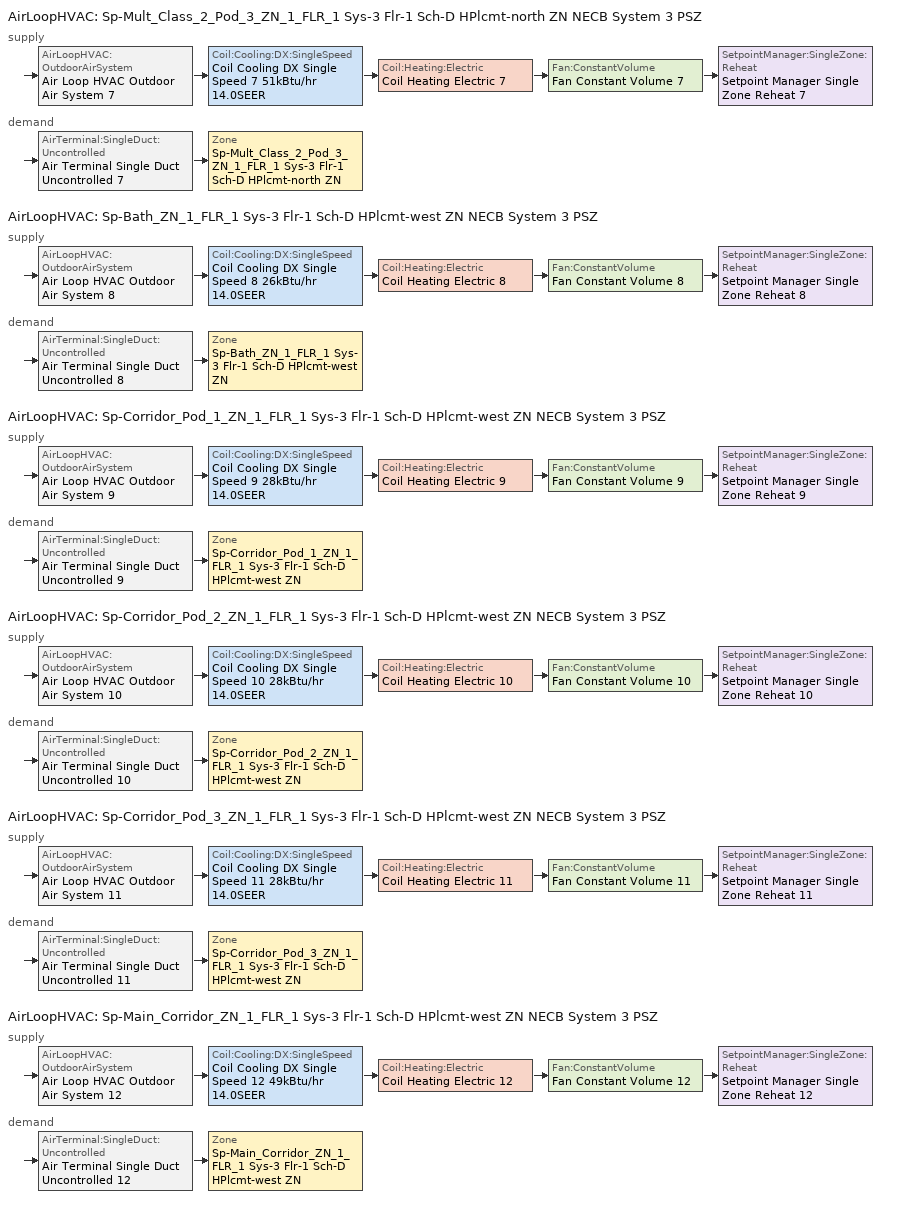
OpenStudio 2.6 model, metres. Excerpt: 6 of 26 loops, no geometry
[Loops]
AirLoopHVAC 'Sp-Mult_Class_2_Pod_3_ZN_1_FLR_1 Sys-3 Flr-1 Sch-D HPlcmt-north ZN NECB System 3 PSZ'
 supply: AirLoopHVAC:OutdoorAirSystem 'Air Loop HVAC Outdoor Air System 7' > Coil:Cooling:DX:SingleSpeed 'Coil Cooling DX Single Speed 7 51kBtu/hr 14.0SEER' > Coil:Heating:Electric 'Coil Heating Electric 7' > Fan:ConstantVolume 'Fan Constant Volume 7' > SetpointManager:SingleZone:Reheat 'Setpoint Manager Single Zone Reheat 7'
 demand: AirTerminal:SingleDuct:Uncontrolled 'Air Terminal Single Duct Uncontrolled 7' > Zone 'Sp-Mult_Class_2_Pod_3_ZN_1_FLR_1 Sys-3 Flr-1 Sch-D HPlcmt-north ZN'
AirLoopHVAC 'Sp-Bath_ZN_1_FLR_1 Sys-3 Flr-1 Sch-D HPlcmt-west ZN NECB System 3 PSZ'
 supply: AirLoopHVAC:OutdoorAirSystem 'Air Loop HVAC Outdoor Air System 8' > Coil:Cooling:DX:SingleSpeed 'Coil Cooling DX Single Speed 8 26kBtu/hr 14.0SEER' > Coil:Heating:Electric 'Coil Heating Electric 8' > Fan:ConstantVolume 'Fan Constant Volume 8' > SetpointManager:SingleZone:Reheat 'Setpoint Manager Single Zone Reheat 8'
 demand: AirTerminal:SingleDuct:Uncontrolled 'Air Terminal Single Duct Uncontrolled 8' > Zone 'Sp-Bath_ZN_1_FLR_1 Sys-3 Flr-1 Sch-D HPlcmt-west ZN'
AirLoopHVAC 'Sp-Corridor_Pod_1_ZN_1_FLR_1 Sys-3 Flr-1 Sch-D HPlcmt-west ZN NECB System 3 PSZ'
 supply: AirLoopHVAC:OutdoorAirSystem 'Air Loop HVAC Outdoor Air System 9' > Coil:Cooling:DX:SingleSpeed 'Coil Cooling DX Single Speed 9 28kBtu/hr 14.0SEER' > Coil:Heating:Electric 'Coil Heating Electric 9' > Fan:ConstantVolume 'Fan Constant Volume 9' > SetpointManager:SingleZone:Reheat 'Setpoint Manager Single Zone Reheat 9'
 demand: AirTerminal:SingleDuct:Uncontrolled 'Air Terminal Single Duct Uncontrolled 9' > Zone 'Sp-Corridor_Pod_1_ZN_1_FLR_1 Sys-3 Flr-1 Sch-D HPlcmt-west ZN'
AirLoopHVAC 'Sp-Corridor_Pod_2_ZN_1_FLR_1 Sys-3 Flr-1 Sch-D HPlcmt-west ZN NECB System 3 PSZ'
 supply: AirLoopHVAC:OutdoorAirSystem 'Air Loop HVAC Outdoor Air System 10' > Coil:Cooling:DX:SingleSpeed 'Coil Cooling DX Single Speed 10 28kBtu/hr 14.0SEER' > Coil:Heating:Electric 'Coil Heating Electric 10' > Fan:ConstantVolume 'Fan Constant Volume 10' > SetpointManager:SingleZone:Reheat 'Setpoint Manager Single Zone Reheat 10'
 demand: AirTerminal:SingleDuct:Uncontrolled 'Air Terminal Single Duct Uncontrolled 10' > Zone 'Sp-Corridor_Pod_2_ZN_1_FLR_1 Sys-3 Flr-1 Sch-D HPlcmt-west ZN'
AirLoopHVAC 'Sp-Corridor_Pod_3_ZN_1_FLR_1 Sys-3 Flr-1 Sch-D HPlcmt-west ZN NECB System 3 PSZ'
 supply: AirLoopHVAC:OutdoorAirSystem 'Air Loop HVAC Outdoor Air System 11' > Coil:Cooling:DX:SingleSpeed 'Coil Cooling DX Single Speed 11 28kBtu/hr 14.0SEER' > Coil:Heating:Electric 'Coil Heating Electric 11' > Fan:ConstantVolume 'Fan Constant Volume 11' > SetpointManager:SingleZone:Reheat 'Setpoint Manager Single Zone Reheat 11'
 demand: AirTerminal:SingleDuct:Uncontrolled 'Air Terminal Single Duct Uncontrolled 11' > Zone 'Sp-Corridor_Pod_3_ZN_1_FLR_1 Sys-3 Flr-1 Sch-D HPlcmt-west ZN'
AirLoopHVAC 'Sp-Main_Corridor_ZN_1_FLR_1 Sys-3 Flr-1 Sch-D HPlcmt-west ZN NECB System 3 PSZ'
 supply: AirLoopHVAC:OutdoorAirSystem 'Air Loop HVAC Outdoor Air System 12' > Coil:Cooling:DX:SingleSpeed 'Coil Cooling DX Single Speed 12 49kBtu/hr 14.0SEER' > Coil:Heating:Electric 'Coil Heating Electric 12' > Fan:ConstantVolume 'Fan Constant Volume 12' > SetpointManager:SingleZone:Reheat 'Setpoint Manager Single Zone Reheat 12'
 demand: AirTerminal:SingleDuct:Uncontrolled 'Air Terminal Single Duct Uncontrolled 12' > Zone 'Sp-Main_Corridor_ZN_1_FLR_1 Sys-3 Flr-1 Sch-D HPlcmt-west ZN'
[Sizing:Zone] Zone Cooling Design Supply Air Temperature Input Method=SupplyAirTemperature; Zone Cooling Design Supply Air Temperature {C}=13; Zone Cooling Design Supply Air Temperature Difference {deltaC}=11.11; Zone Heating Design Supply Air Temperature Input Method=SupplyAirTemperature; Zone Heating Design Supply Air Temperature {C}=43; Zone Heating Design Supply Air Temperature Difference {deltaC}=11.11; Zone Cooling Design Supply Air Humidity Ratio {kg-H2O/kg-air}=0.0085; Zone Heating Design Supply Air Humidity Ratio {kg-H2O/kg-air}=0.008; Zone Heating Sizing Factor=1.3; Zone Cooling Sizing Factor=1.1; Cooling Design Air Flow Method=DesignDay; Heating Design Air Flow Method=DesignDay; Account for Dedicated Outdoor Air System=No; Dedicated Outdoor Air System Control Strategy=NeutralSupplyAir; Dedicated Outdoor Air Low Setpoint Temperature for Design {C}=autosize; Dedicated Outdoor Air High Setpoint Temperature for Design {C}=autosize
Sp-Mult_Class_2_Pod_3_ZN_1_FLR_1 Sys-3 Flr-1 Sch-D HPlcmt-north ZN; Sp-Bath_ZN_1_FLR_1 Sys-3 Flr-1 Sch-D HPlcmt-west ZN; Sp-Corridor_Pod_1_ZN_1_FLR_1 Sys-3 Flr-1 Sch-D HPlcmt-west ZN; Sp-Corridor_Pod_2_ZN_1_FLR_1 Sys-3 Flr-1 Sch-D HPlcmt-west ZN; Sp-Corridor_Pod_3_ZN_1_FLR_1 Sys-3 Flr-1 Sch-D HPlcmt-west ZN; Sp-Main_Corridor_ZN_1_FLR_1 Sys-3 Flr-1 Sch-D HPlcmt-west ZN
[Zone equipment]
Sp-Mult_Class_2_Pod_3_ZN_1_FLR_1 Sys-3 Flr-1 Sch-D HPlcmt-north ZN: Air Terminal Single Duct Uncontrolled 7, Zone HVAC Baseboard Convective Electric 7
Sp-Bath_ZN_1_FLR_1 Sys-3 Flr-1 Sch-D HPlcmt-west ZN: Air Terminal Single Duct Uncontrolled 8, Zone HVAC Baseboard Convective Electric 8
Sp-Corridor_Pod_1_ZN_1_FLR_1 Sys-3 Flr-1 Sch-D HPlcmt-west ZN: Air Terminal Single Duct Uncontrolled 9, Zone HVAC Baseboard Convective Electric 9
Sp-Corridor_Pod_2_ZN_1_FLR_1 Sys-3 Flr-1 Sch-D HPlcmt-west ZN: Air Terminal Single Duct Uncontrolled 10, Zone HVAC Baseboard Convective Electric 10
Sp-Corridor_Pod_3_ZN_1_FLR_1 Sys-3 Flr-1 Sch-D HPlcmt-west ZN: Air Terminal Single Duct Uncontrolled 11, Zone HVAC Baseboard Convective Electric 11
Sp-Main_Corridor_ZN_1_FLR_1 Sys-3 Flr-1 Sch-D HPlcmt-west ZN: Air Terminal Single Duct Uncontrolled 12, Zone HVAC Baseboard Convective Electric 12
[AirLoopHVAC] Design Supply Air Flow Rate {m3/s}=AutoSize
Name | Availability Schedule
Sp-Mult_Class_2_Pod_3_ZN_1_FLR_1 Sys-3 Flr-1 Sch-D HPlcmt-north ZN NECB System 3 PSZ | Sp-Mult_Class_2_Pod_3_ZN_1_FLR_1 Sys-3 Flr-1 Sch-D HPlcmt-north ZN NECB System 3 PSZ Occ Sch
Sp-Bath_ZN_1_FLR_1 Sys-3 Flr-1 Sch-D HPlcmt-west ZN NECB System 3 PSZ | Sp-Bath_ZN_1_FLR_1 Sys-3 Flr-1 Sch-D HPlcmt-west ZN NECB System 3 PSZ Occ Sch
Sp-Corridor_Pod_1_ZN_1_FLR_1 Sys-3 Flr-1 Sch-D HPlcmt-west ZN NECB System 3 PSZ | Sp-Corridor_Pod_1_ZN_1_FLR_1 Sys-3 Flr-1 Sch-D HPlcmt-west ZN NECB System 3 PSZ Occ Sch
Sp-Corridor_Pod_2_ZN_1_FLR_1 Sys-3 Flr-1 Sch-D HPlcmt-west ZN NECB System 3 PSZ | Sp-Corridor_Pod_2_ZN_1_FLR_1 Sys-3 Flr-1 Sch-D HPlcmt-west ZN NECB System 3 PSZ Occ Sch
Sp-Corridor_Pod_3_ZN_1_FLR_1 Sys-3 Flr-1 Sch-D HPlcmt-west ZN NECB System 3 PSZ | Sp-Corridor_Pod_3_ZN_1_FLR_1 Sys-3 Flr-1 Sch-D HPlcmt-west ZN NECB System 3 PSZ Occ Sch
Sp-Main_Corridor_ZN_1_FLR_1 Sys-3 Flr-1 Sch-D HPlcmt-west ZN NECB System 3 PSZ | Sp-Main_Corridor_ZN_1_FLR_1 Sys-3 Flr-1 Sch-D HPlcmt-west ZN NECB System 3 PSZ Occ Sch
[Sizing:System] Type of Load to Size On=Sensible; Design Outdoor Air Flow Rate {m3/s}=Autosize; Minimum System Air Flow Ratio=1; Preheat Design Temperature {C}=7; Preheat Design Humidity Ratio {kg-H2O/kg-Air}=0.008; Precool Design Temperature {C}=13; Precool Design Humidity Ratio {kg-H2O/kg-Air}=0.008; Central Cooling Design Supply Air Temperature {C}=13; Central Heating Design Supply Air Temperature {C}=43; Sizing Option=NonCoincident; 100% Outdoor Air in Cooling=No; 100% Outdoor Air in Heating=No; Central Cooling Design Supply Air Humidity Ratio {kg-H2O/kg-Air}=0.0085; Central Heating Design Supply Air Humidity Ratio {kg-H2O/kg-Air}=0.008; Cooling Design Air Flow Method=DesignDay; Cooling Design Air Flow Rate {m3/s}=0; Heating Design Air Flow Method=DesignDay; Heating Design Air Flow Rate {m3/s}=0; System Outdoor Air Method=ZoneSum; Zone Maximum Outdoor Air Fraction=1; Cooling Supply Air Flow Rate Per Floor Area {m3/s-m2}=0.00996765; Cooling Fraction of Autosized Cooling Supply Air Flow Rate=1; Cooling Supply Air Flow Rate Per Unit Cooling Capacity {m3/s-W}=3.94755e-05; Heating Supply Air Flow Rate Per Floor Area {m3/s-m2}=0.00996765; Heating Fraction of Autosized Heating Supply Air Flow Rate=1; Heating Fraction of Autosized Cooling Supply Air Flow Rate=1; Heating Supply Air Flow Rate Per Unit Heating Capacity {m3/s-W}=3.15882e-05; Cooling Design Capacity Method=CoolingDesignCapacity; Cooling Design Capacity {W}=autosize; Cooling Design Capacity Per Floor Area {W/m2}=234.7; Fraction of Autosized Cooling Design Capacity=1; Heating Design Capacity Method=HeatingDesignCapacity; Heating Design Capacity {W}=autosize; Heating Design Capacity Per Floor Area {W/m2}=157; Fraction of Autosized Heating Design Capacity=1; Central Cooling Capacity Control Method=OnOff
Sp-Mult_Class_2_Pod_3_ZN_1_FLR_1 Sys-3 Flr-1 Sch-D HPlcmt-north ZN NECB System 3 PSZ; Sp-Bath_ZN_1_FLR_1 Sys-3 Flr-1 Sch-D HPlcmt-west ZN NECB System 3 PSZ; Sp-Corridor_Pod_1_ZN_1_FLR_1 Sys-3 Flr-1 Sch-D HPlcmt-west ZN NECB System 3 PSZ; Sp-Corridor_Pod_2_ZN_1_FLR_1 Sys-3 Flr-1 Sch-D HPlcmt-west ZN NECB System 3 PSZ; Sp-Corridor_Pod_3_ZN_1_FLR_1 Sys-3 Flr-1 Sch-D HPlcmt-west ZN NECB System 3 PSZ; Sp-Main_Corridor_ZN_1_FLR_1 Sys-3 Flr-1 Sch-D HPlcmt-west ZN NECB System 3 PSZ
[Fan:ConstantVolume] Availability Schedule=Always On Discrete; Fan Efficiency=0.39975; Pressure Rise {Pa}=640; Maximum Flow Rate {m3/s}=AutoSize; Motor Efficiency=0.615
Fan Constant Volume 7; Fan Constant Volume 8; Fan Constant Volume 9; Fan Constant Volume 10; Fan Constant Volume 11; Fan Constant Volume 12
[Coil:Heating:Electric] Availability Schedule=Always On Discrete
Coil Heating Electric 7; Coil Heating Electric 8; Coil Heating Electric 9; Coil Heating Electric 10; Coil Heating Electric 11; Coil Heating Electric 12
[Coil:Cooling:DX:SingleSpeed] Availability Schedule=Always On Discrete; Rated Total Cooling Capacity {W}=autosize; Rated Sensible Heat Ratio=autosize; Rated COP {W/W}=3.8248; Rated Air Flow Rate {m3/s}=autosize; Rated Evaporator Fan Power Per Volume Flow Rate {W/(m3/s)}=773.3; Total Cooling Capacity Function of Temperature Curve=DXCOOL-NECB2011-REF-CAPFT; Total Cooling Capacity Function of Flow Fraction Curve=DXCOOL-NECB2011-REF-CAPFFLOW; Energy Input Ratio Function of Temperature Curve=DXCOOL-NECB2011-REF-COOLEIRFT; Energy Input Ratio Function of Flow Fraction Curve=DXCOOL-NECB2011-REF-COOLEIRFFLOW; Part Load Fraction Correlation Curve=DXCOOL-NECB2011-REF-COOLPLFFPLR; Condenser Type=AirCooled; Evaporative Condenser Effectiveness=0; Evaporative Condenser Air Flow Rate {m3/s}=Autosize; Evaporative Condenser Pump Rated Power Consumption {W}=Autosize; Crankcase Heater Capacity {W}=0; Maximum Outdoor Dry-Bulb Temperature for Crankcase Heater Operation {C}=0; Basin Heater Capacity {W/K}=0; Basin Heater Setpoint Temperature {C}=10
Coil Cooling DX Single Speed 7 51kBtu/hr 14.0SEER; Coil Cooling DX Single Speed 8 26kBtu/hr 14.0SEER; Coil Cooling DX Single Speed 9 28kBtu/hr 14.0SEER; Coil Cooling DX Single Speed 10 28kBtu/hr 14.0SEER; Coil Cooling DX Single Speed 11 28kBtu/hr 14.0SEER; Coil Cooling DX Single Speed 12 49kBtu/hr 14.0SEER
[Controller:OutdoorAir] Minimum Outdoor Air Flow Rate {m3/s}=autosize; Maximum Outdoor Air Flow Rate {m3/s}=Autosize; Economizer Control Type=NoEconomizer; Economizer Control Action Type=ModulateFlow; Economizer Maximum Limit Dry-Bulb Temperature {C}=28; Economizer Maximum Limit Enthalpy {J/kg}=64000; Economizer Minimum Limit Dry-Bulb Temperature {C}=-100; Lockout Type=NoLockout; Minimum Limit Type=FixedMinimum; High Humidity Control=No; Heat Recovery Bypass Control Type=BypassWhenOAFlowGreaterThanMinimum
Name | Minimum Outdoor Air Schedule | Controller Mechanical Ventilation
Controller Outdoor Air 7 | Sp-Mult_Class_2_Pod_3_ZN_1_FLR_1 Sys-3 Flr-1 Sch-D HPlcmt-north ZN NECB System 3 PSZ Occ Sch | Controller Mechanical Ventilation 7
Controller Outdoor Air 8 | Sp-Bath_ZN_1_FLR_1 Sys-3 Flr-1 Sch-D HPlcmt-west ZN NECB System 3 PSZ Occ Sch | Controller Mechanical Ventilation 8
Controller Outdoor Air 9 | Sp-Corridor_Pod_1_ZN_1_FLR_1 Sys-3 Flr-1 Sch-D HPlcmt-west ZN NECB System 3 PSZ Occ Sch | Controller Mechanical Ventilation 9
Controller Outdoor Air 10 | Sp-Corridor_Pod_2_ZN_1_FLR_1 Sys-3 Flr-1 Sch-D HPlcmt-west ZN NECB System 3 PSZ Occ Sch | Controller Mechanical Ventilation 10
Controller Outdoor Air 11 | Sp-Corridor_Pod_3_ZN_1_FLR_1 Sys-3 Flr-1 Sch-D HPlcmt-west ZN NECB System 3 PSZ Occ Sch | Controller Mechanical Ventilation 11
Controller Outdoor Air 12 | Sp-Main_Corridor_ZN_1_FLR_1 Sys-3 Flr-1 Sch-D HPlcmt-west ZN NECB System 3 PSZ Occ Sch | Controller Mechanical Ventilation 12
[Controller:MechanicalVentilation] Availability Schedule=Always On Discrete; System Outdoor Air Method=ZoneSum
Controller Mechanical Ventilation 7; Controller Mechanical Ventilation 8; Controller Mechanical Ventilation 9; Controller Mechanical Ventilation 10; Controller Mechanical Ventilation 11; Controller Mechanical Ventilation 12
[AirLoopHVAC:OutdoorAirSystem]
Name | Controller
Air Loop HVAC Outdoor Air System 7 | Controller Outdoor Air 7
Air Loop HVAC Outdoor Air System 8 | Controller Outdoor Air 8
Air Loop HVAC Outdoor Air System 9 | Controller Outdoor Air 9
Air Loop HVAC Outdoor Air System 10 | Controller Outdoor Air 10
Air Loop HVAC Outdoor Air System 11 | Controller Outdoor Air 11
Air Loop HVAC Outdoor Air System 12 | Controller Outdoor Air 12
[SetpointManager:SingleZone:Reheat] Minimum Supply Air Temperature {C}=13; Maximum Supply Air Temperature {C}=43
Name | Control Zone
Setpoint Manager Single Zone Reheat 7 | Sp-Mult_Class_2_Pod_3_ZN_1_FLR_1 Sys-3 Flr-1 Sch-D HPlcmt-north ZN
Setpoint Manager Single Zone Reheat 8 | Sp-Bath_ZN_1_FLR_1 Sys-3 Flr-1 Sch-D HPlcmt-west ZN
Setpoint Manager Single Zone Reheat 9 | Sp-Corridor_Pod_1_ZN_1_FLR_1 Sys-3 Flr-1 Sch-D HPlcmt-west ZN
Setpoint Manager Single Zone Reheat 10 | Sp-Corridor_Pod_2_ZN_1_FLR_1 Sys-3 Flr-1 Sch-D HPlcmt-west ZN
Setpoint Manager Single Zone Reheat 11 | Sp-Corridor_Pod_3_ZN_1_FLR_1 Sys-3 Flr-1 Sch-D HPlcmt-west ZN
Setpoint Manager Single Zone Reheat 12 | Sp-Main_Corridor_ZN_1_FLR_1 Sys-3 Flr-1 Sch-D HPlcmt-west ZN
[AirTerminal:SingleDuct:Uncontrolled] Availability Schedule=Always On Discrete; Maximum Air Flow Rate {m3/s}=AutoSize
Air Terminal Single Duct Uncontrolled 7; Air Terminal Single Duct Uncontrolled 8; Air Terminal Single Duct Uncontrolled 9; Air Terminal Single Duct Uncontrolled 10; Air Terminal Single Duct Uncontrolled 11; Air Terminal Single Duct Uncontrolled 12
[ZoneHVAC:Baseboard:Convective:Electric] Availability Schedule=Always On Discrete; Nominal Capacity {W}=autosize; Efficiency=1
Zone HVAC Baseboard Convective Electric 7; Zone HVAC Baseboard Convective Electric 8; Zone HVAC Baseboard Convective Electric 9; Zone HVAC Baseboard Convective Electric 10; Zone HVAC Baseboard Convective Electric 11; Zone HVAC Baseboard Convective Electric 12
[SetpointManager:OutdoorAirPretreat] Minimum Setpoint Temperature {C}=-99; Maximum Setpoint Temperature {C}=99; Minimum Setpoint Humidity Ratio {kgWater/kgDryAir}=1e-05; Maximum Setpoint Humidity Ratio {kgWater/kgDryAir}=1
Setpoint Manager Outdoor Air Pretreat 7; Setpoint Manager Outdoor Air Pretreat 8; Setpoint Manager Outdoor Air Pretreat 9; Setpoint Manager Outdoor Air Pretreat 10; Setpoint Manager Outdoor Air Pretreat 11; Setpoint Manager Outdoor Air Pretreat 12; Setpoint Manager Outdoor Air Pretreat 13; Setpoint Manager Outdoor Air Pretreat 14; Setpoint Manager Outdoor Air Pretreat 15; Setpoint Manager Outdoor Air Pretreat 16; Setpoint Manager Outdoor Air Pretreat 17; Setpoint Manager Outdoor Air Pretreat 18; Setpoint Manager Outdoor Air Pretreat 19; Setpoint Manager Outdoor Air Pretreat 20; Setpoint Manager Outdoor Air Pretreat 21; Setpoint Manager Outdoor Air Pretreat 22; Setpoint Manager Outdoor Air Pretreat 23; Setpoint Manager Outdoor Air Pretreat 24; Setpoint Manager Outdoor Air Pretreat 25
[AvailabilityManager:NightCycle] Control Type=CycleOnAny; Thermostat Tolerance {deltaC}=1; Cycling Run Time {s}=3600
Availability Manager Night Cycle 1; Availability Manager Night Cycle 2; Availability Manager Night Cycle 3; Availability Manager Night Cycle 4; Availability Manager Night Cycle 5; Availability Manager Night Cycle 6; Availability Manager Night Cycle 7; Availability Manager Night Cycle 8; Availability Manager Night Cycle 9; Availability Manager Night Cycle 10; Availability Manager Night Cycle 11; Availability Manager Night Cycle 12; Availability Manager Night Cycle 13; Availability Manager Night Cycle 14; Availability Manager Night Cycle 15; Availability Manager Night Cycle 16; Availability Manager Night Cycle 17; Availability Manager Night Cycle 18; Availability Manager Night Cycle 19; Availability Manager Night Cycle 20; Availability Manager Night Cycle 21; Availability Manager Night Cycle 22; Availability Manager Night Cycle 23; Availability Manager Night Cycle 24; Availability Manager Night Cycle 25
[Schedule:Ruleset]
Name | Default Day Schedule | Summer Design Day Schedule | Winter Design Day Schedule
Sp-Bath_ZN_1_FLR_1 Sys-3 Flr-1 Sch-D HPlcmt-west ZN NECB System 3 PSZ Occ Sch | Sp-Bath_ZN_1_FLR_1 Sys-3 Flr-1 Sch-D HPlcmt-west ZN NECB System 3 PSZ Occ Sch Default | Sp-Bath_ZN_1_FLR_1 Sys-3 Flr-1 Sch-D HPlcmt-west ZN NECB System 3 PSZ Occ Sch Summer Design Day | Sp-Bath_ZN_1_FLR_1 Sys-3 Flr-1 Sch-D HPlcmt-west ZN NECB System 3 PSZ Occ Sch Winter Design Day
Sp-Corridor_Pod_1_ZN_1_FLR_1 Sys-3 Flr-1 Sch-D HPlcmt-west ZN NECB System 3 PSZ Occ Sch | Sp-Corridor_Pod_1_ZN_1_FLR_1 Sys-3 Flr-1 Sch-D HPlcmt-west ZN NECB System 3 PSZ Occ Sch Default | Sp-Corridor_Pod_1_ZN_1_FLR_1 Sys-3 Flr-1 Sch-D HPlcmt-west ZN NECB System 3 PSZ Occ Sch Summer Design Day | Sp-Corridor_Pod_1_ZN_1_FLR_1 Sys-3 Flr-1 Sch-D HPlcmt-west ZN NECB System 3 PSZ Occ Sch Winter Design Day
Sp-Corridor_Pod_2_ZN_1_FLR_1 Sys-3 Flr-1 Sch-D HPlcmt-west ZN NECB System 3 PSZ Occ Sch | Sp-Corridor_Pod_2_ZN_1_FLR_1 Sys-3 Flr-1 Sch-D HPlcmt-west ZN NECB System 3 PSZ Occ Sch Default | Sp-Corridor_Pod_2_ZN_1_FLR_1 Sys-3 Flr-1 Sch-D HPlcmt-west ZN NECB System 3 PSZ Occ Sch Summer Design Day | Sp-Corridor_Pod_2_ZN_1_FLR_1 Sys-3 Flr-1 Sch-D HPlcmt-west ZN NECB System 3 PSZ Occ Sch Winter Design Day
Sp-Corridor_Pod_3_ZN_1_FLR_1 Sys-3 Flr-1 Sch-D HPlcmt-west ZN NECB System 3 PSZ Occ Sch | Sp-Corridor_Pod_3_ZN_1_FLR_1 Sys-3 Flr-1 Sch-D HPlcmt-west ZN NECB System 3 PSZ Occ Sch Default | Sp-Corridor_Pod_3_ZN_1_FLR_1 Sys-3 Flr-1 Sch-D HPlcmt-west ZN NECB System 3 PSZ Occ Sch Summer Design Day | Sp-Corridor_Pod_3_ZN_1_FLR_1 Sys-3 Flr-1 Sch-D HPlcmt-west ZN NECB System 3 PSZ Occ Sch Winter Design Day
Sp-Main_Corridor_ZN_1_FLR_1 Sys-3 Flr-1 Sch-D HPlcmt-west ZN NECB System 3 PSZ Occ Sch | Sp-Main_Corridor_ZN_1_FLR_1 Sys-3 Flr-1 Sch-D HPlcmt-west ZN NECB System 3 PSZ Occ Sch Default | Sp-Main_Corridor_ZN_1_FLR_1 Sys-3 Flr-1 Sch-D HPlcmt-west ZN NECB System 3 PSZ Occ Sch Summer Design Day | Sp-Main_Corridor_ZN_1_FLR_1 Sys-3 Flr-1 Sch-D HPlcmt-west ZN NECB System 3 PSZ Occ Sch Winter Design Day
Sp-Mult_Class_2_Pod_3_ZN_1_FLR_1 Sys-3 Flr-1 Sch-D HPlcmt-north ZN NECB System 3 PSZ Occ Sch | Sp-Mult_Class_2_Pod_3_ZN_1_FLR_1 Sys-3 Flr-1 Sch-D HPlcmt-north ZN NECB System 3 PSZ Occ Sch Default | Sp-Mult_Class_2_Pod_3_ZN_1_FLR_1 Sys-3 Flr-1 Sch-D HPlcmt-north ZN NECB System 3 PSZ Occ Sch Summer Design Day | Sp-Mult_Class_2_Pod_3_ZN_1_FLR_1 Sys-3 Flr-1 Sch-D HPlcmt-north ZN NECB System 3 PSZ Occ Sch Winter Design Day
[Schedule:Day]
Sp-Bath_ZN_1_FLR_1 Sys-3 Flr-1 Sch-D HPlcmt-west ZN NECB System 3 PSZ Occ Sch Default; Sp-Bath_ZN_1_FLR_1 Sys-3 Flr-1 Sch-D HPlcmt-west ZN NECB System 3 PSZ Occ Sch Winter Design Day; Sp-Bath_ZN_1_FLR_1 Sys-3 Flr-1 Sch-D HPlcmt-west ZN NECB System 3 PSZ Occ Sch Summer Design Day; Sp-Corridor_Pod_1_ZN_1_FLR_1 Sys-3 Flr-1 Sch-D HPlcmt-west ZN NECB System 3 PSZ Occ Sch Default; Sp-Corridor_Pod_1_ZN_1_FLR_1 Sys-3 Flr-1 Sch-D HPlcmt-west ZN NECB System 3 PSZ Occ Sch Winter Design Day; Sp-Corridor_Pod_1_ZN_1_FLR_1 Sys-3 Flr-1 Sch-D HPlcmt-west ZN NECB System 3 PSZ Occ Sch Summer Design Day; Sp-Corridor_Pod_2_ZN_1_FLR_1 Sys-3 Flr-1 Sch-D HPlcmt-west ZN NECB System 3 PSZ Occ Sch Default; Sp-Corridor_Pod_2_ZN_1_FLR_1 Sys-3 Flr-1 Sch-D HPlcmt-west ZN NECB System 3 PSZ Occ Sch Winter Design Day; Sp-Corridor_Pod_2_ZN_1_FLR_1 Sys-3 Flr-1 Sch-D HPlcmt-west ZN NECB System 3 PSZ Occ Sch Summer Design Day; Sp-Corridor_Pod_3_ZN_1_FLR_1 Sys-3 Flr-1 Sch-D HPlcmt-west ZN NECB System 3 PSZ Occ Sch Default; Sp-Corridor_Pod_3_ZN_1_FLR_1 Sys-3 Flr-1 Sch-D HPlcmt-west ZN NECB System 3 PSZ Occ Sch Winter Design Day; Sp-Corridor_Pod_3_ZN_1_FLR_1 Sys-3 Flr-1 Sch-D HPlcmt-west ZN NECB System 3 PSZ Occ Sch Summer Design Day; Sp-Main_Corridor_ZN_1_FLR_1 Sys-3 Flr-1 Sch-D HPlcmt-west ZN NECB System 3 PSZ Occ Sch Default; Sp-Main_Corridor_ZN_1_FLR_1 Sys-3 Flr-1 Sch-D HPlcmt-west ZN NECB System 3 PSZ Occ Sch Winter Design Day; Sp-Main_Corridor_ZN_1_FLR_1 Sys-3 Flr-1 Sch-D HPlcmt-west ZN NECB System 3 PSZ Occ Sch Summer Design Day; Sp-Mult_Class_2_Pod_3_ZN_1_FLR_1 Sys-3 Flr-1 Sch-D HPlcmt-north ZN NECB System 3 PSZ Occ Sch Default; Sp-Mult_Class_2_Pod_3_ZN_1_FLR_1 Sys-3 Flr-1 Sch-D HPlcmt-north ZN NECB System 3 PSZ Occ Sch Winter Design Day; Sp-Mult_Class_2_Pod_3_ZN_1_FLR_1 Sys-3 Flr-1 Sch-D HPlcmt-north ZN NECB System 3 PSZ Occ Sch Summer Design Day: 24, 0, 1
Sp-Bath_ZN_1_FLR_1 Sys-3 Flr-1 Sch-D HPlcmt-west ZN NECB System 3 PSZ Occ Sch Monday; Sp-Bath_ZN_1_FLR_1 Sys-3 Flr-1 Sch-D HPlcmt-west ZN NECB System 3 PSZ Occ Sch Tuesday; Sp-Bath_ZN_1_FLR_1 Sys-3 Flr-1 Sch-D HPlcmt-west ZN NECB System 3 PSZ Occ Sch Wednesday; Sp-Bath_ZN_1_FLR_1 Sys-3 Flr-1 Sch-D HPlcmt-west ZN NECB System 3 PSZ Occ Sch Thursday; Sp-Bath_ZN_1_FLR_1 Sys-3 Flr-1 Sch-D HPlcmt-west ZN NECB System 3 PSZ Occ Sch Friday; Sp-Corridor_Pod_1_ZN_1_FLR_1 Sys-3 Flr-1 Sch-D HPlcmt-west ZN NECB System 3 PSZ Occ Sch Monday; Sp-Corridor_Pod_1_ZN_1_FLR_1 Sys-3 Flr-1 Sch-D HPlcmt-west ZN NECB System 3 PSZ Occ Sch Tuesday; Sp-Corridor_Pod_1_ZN_1_FLR_1 Sys-3 Flr-1 Sch-D HPlcmt-west ZN NECB System 3 PSZ Occ Sch Wednesday; Sp-Corridor_Pod_1_ZN_1_FLR_1 Sys-3 Flr-1 Sch-D HPlcmt-west ZN NECB System 3 PSZ Occ Sch Thursday; Sp-Corridor_Pod_1_ZN_1_FLR_1 Sys-3 Flr-1 Sch-D HPlcmt-west ZN NECB System 3 PSZ Occ Sch Friday; Sp-Corridor_Pod_2_ZN_1_FLR_1 Sys-3 Flr-1 Sch-D HPlcmt-west ZN NECB System 3 PSZ Occ Sch Monday; Sp-Corridor_Pod_2_ZN_1_FLR_1 Sys-3 Flr-1 Sch-D HPlcmt-west ZN NECB System 3 PSZ Occ Sch Tuesday; Sp-Corridor_Pod_2_ZN_1_FLR_1 Sys-3 Flr-1 Sch-D HPlcmt-west ZN NECB System 3 PSZ Occ Sch Wednesday; Sp-Corridor_Pod_2_ZN_1_FLR_1 Sys-3 Flr-1 Sch-D HPlcmt-west ZN NECB System 3 PSZ Occ Sch Thursday; Sp-Corridor_Pod_2_ZN_1_FLR_1 Sys-3 Flr-1 Sch-D HPlcmt-west ZN NECB System 3 PSZ Occ Sch Friday; Sp-Corridor_Pod_3_ZN_1_FLR_1 Sys-3 Flr-1 Sch-D HPlcmt-west ZN NECB System 3 PSZ Occ Sch Monday; Sp-Corridor_Pod_3_ZN_1_FLR_1 Sys-3 Flr-1 Sch-D HPlcmt-west ZN NECB System 3 PSZ Occ Sch Tuesday; Sp-Corridor_Pod_3_ZN_1_FLR_1 Sys-3 Flr-1 Sch-D HPlcmt-west ZN NECB System 3 PSZ Occ Sch Wednesday; Sp-Corridor_Pod_3_ZN_1_FLR_1 Sys-3 Flr-1 Sch-D HPlcmt-west ZN NECB System 3 PSZ Occ Sch Thursday; Sp-Corridor_Pod_3_ZN_1_FLR_1 Sys-3 Flr-1 Sch-D HPlcmt-west ZN NECB System 3 PSZ Occ Sch Friday; Sp-Main_Corridor_ZN_1_FLR_1 Sys-3 Flr-1 Sch-D HPlcmt-west ZN NECB System 3 PSZ Occ Sch Monday; Sp-Main_Corridor_ZN_1_FLR_1 Sys-3 Flr-1 Sch-D HPlcmt-west ZN NECB System 3 PSZ Occ Sch Tuesday; Sp-Main_Corridor_ZN_1_FLR_1 Sys-3 Flr-1 Sch-D HPlcmt-west ZN NECB System 3 PSZ Occ Sch Wednesday; Sp-Main_Corridor_ZN_1_FLR_1 Sys-3 Flr-1 Sch-D HPlcmt-west ZN NECB System 3 PSZ Occ Sch Thursday; Sp-Main_Corridor_ZN_1_FLR_1 Sys-3 Flr-1 Sch-D HPlcmt-west ZN NECB System 3 PSZ Occ Sch Friday; Sp-Mult_Class_2_Pod_3_ZN_1_FLR_1 Sys-3 Flr-1 Sch-D HPlcmt-north ZN NECB System 3 PSZ Occ Sch Monday; Sp-Mult_Class_2_Pod_3_ZN_1_FLR_1 Sys-3 Flr-1 Sch-D HPlcmt-north ZN NECB System 3 PSZ Occ Sch Tuesday; Sp-Mult_Class_2_Pod_3_ZN_1_FLR_1 Sys-3 Flr-1 Sch-D HPlcmt-north ZN NECB System 3 PSZ Occ Sch Wednesday; Sp-Mult_Class_2_Pod_3_ZN_1_FLR_1 Sys-3 Flr-1 Sch-D HPlcmt-north ZN NECB System 3 PSZ Occ Sch Thursday; Sp-Mult_Class_2_Pod_3_ZN_1_FLR_1 Sys-3 Flr-1 Sch-D HPlcmt-north ZN NECB System 3 PSZ Occ Sch Friday: 9, 0, 0, 18, 0, 1, 19, 0, 0, 22, 0, 1, 24, 0, 0
Sp-Bath_ZN_1_FLR_1 Sys-3 Flr-1 Sch-D HPlcmt-west ZN NECB System 3 PSZ Occ Sch Saturday; Sp-Bath_ZN_1_FLR_1 Sys-3 Flr-1 Sch-D HPlcmt-west ZN NECB System 3 PSZ Occ Sch Sunday; Sp-Corridor_Pod_1_ZN_1_FLR_1 Sys-3 Flr-1 Sch-D HPlcmt-west ZN NECB System 3 PSZ Occ Sch Saturday; Sp-Corridor_Pod_1_ZN_1_FLR_1 Sys-3 Flr-1 Sch-D HPlcmt-west ZN NECB System 3 PSZ Occ Sch Sunday; Sp-Corridor_Pod_2_ZN_1_FLR_1 Sys-3 Flr-1 Sch-D HPlcmt-west ZN NECB System 3 PSZ Occ Sch Saturday; Sp-Corridor_Pod_2_ZN_1_FLR_1 Sys-3 Flr-1 Sch-D HPlcmt-west ZN NECB System 3 PSZ Occ Sch Sunday; Sp-Corridor_Pod_3_ZN_1_FLR_1 Sys-3 Flr-1 Sch-D HPlcmt-west ZN NECB System 3 PSZ Occ Sch Saturday; Sp-Corridor_Pod_3_ZN_1_FLR_1 Sys-3 Flr-1 Sch-D HPlcmt-west ZN NECB System 3 PSZ Occ Sch Sunday; Sp-Main_Corridor_ZN_1_FLR_1 Sys-3 Flr-1 Sch-D HPlcmt-west ZN NECB System 3 PSZ Occ Sch Saturday; Sp-Main_Corridor_ZN_1_FLR_1 Sys-3 Flr-1 Sch-D HPlcmt-west ZN NECB System 3 PSZ Occ Sch Sunday; Sp-Mult_Class_2_Pod_3_ZN_1_FLR_1 Sys-3 Flr-1 Sch-D HPlcmt-north ZN NECB System 3 PSZ Occ Sch Saturday; Sp-Mult_Class_2_Pod_3_ZN_1_FLR_1 Sys-3 Flr-1 Sch-D HPlcmt-north ZN NECB System 3 PSZ Occ Sch Sunday: 24, 0, 0
[Schedule:Rule] Date Specification Type=DateRange; Start Month=1; Start Day=1; End Month=12
Name | Schedule Ruleset | Rule Order | Day Schedule | Apply Monday | End Day | Apply Tuesday | Apply Wednesday | Apply Thursday | Apply Friday | Apply Saturday | Apply Sunday
Sp-Bath_ZN_1_FLR_1 Sys-3 Flr-1 Sch-D HPlcmt-west ZN NECB System 3 PSZ Occ Sch Monday Rule | Sp-Bath_ZN_1_FLR_1 Sys-3 Flr-1 Sch-D HPlcmt-west ZN NECB System 3 PSZ Occ Sch | 6 | Sp-Bath_ZN_1_FLR_1 Sys-3 Flr-1 Sch-D HPlcmt-west ZN NECB System 3 PSZ Occ Sch Monday | Yes | 25
Sp-Bath_ZN_1_FLR_1 Sys-3 Flr-1 Sch-D HPlcmt-west ZN NECB System 3 PSZ Occ Sch Tuesday Rule | Sp-Bath_ZN_1_FLR_1 Sys-3 Flr-1 Sch-D HPlcmt-west ZN NECB System 3 PSZ Occ Sch | 5 | Sp-Bath_ZN_1_FLR_1 Sys-3 Flr-1 Sch-D HPlcmt-west ZN NECB System 3 PSZ Occ Sch Tuesday |  | 26 | Yes
Sp-Bath_ZN_1_FLR_1 Sys-3 Flr-1 Sch-D HPlcmt-west ZN NECB System 3 PSZ Occ Sch Wednesday Rule | Sp-Bath_ZN_1_FLR_1 Sys-3 Flr-1 Sch-D HPlcmt-west ZN NECB System 3 PSZ Occ Sch | 4 | Sp-Bath_ZN_1_FLR_1 Sys-3 Flr-1 Sch-D HPlcmt-west ZN NECB System 3 PSZ Occ Sch Wednesday |  | 27 |  | Yes
Sp-Bath_ZN_1_FLR_1 Sys-3 Flr-1 Sch-D HPlcmt-west ZN NECB System 3 PSZ Occ Sch Thursday Rule | Sp-Bath_ZN_1_FLR_1 Sys-3 Flr-1 Sch-D HPlcmt-west ZN NECB System 3 PSZ Occ Sch | 3 | Sp-Bath_ZN_1_FLR_1 Sys-3 Flr-1 Sch-D HPlcmt-west ZN NECB System 3 PSZ Occ Sch Thursday |  | 28 |  |  | Yes
Sp-Bath_ZN_1_FLR_1 Sys-3 Flr-1 Sch-D HPlcmt-west ZN NECB System 3 PSZ Occ Sch Friday Rule | Sp-Bath_ZN_1_FLR_1 Sys-3 Flr-1 Sch-D HPlcmt-west ZN NECB System 3 PSZ Occ Sch | 2 | Sp-Bath_ZN_1_FLR_1 Sys-3 Flr-1 Sch-D HPlcmt-west ZN NECB System 3 PSZ Occ Sch Friday |  | 29 |  |  |  | Yes
Sp-Bath_ZN_1_FLR_1 Sys-3 Flr-1 Sch-D HPlcmt-west ZN NECB System 3 PSZ Occ Sch Saturday Rule | Sp-Bath_ZN_1_FLR_1 Sys-3 Flr-1 Sch-D HPlcmt-west ZN NECB System 3 PSZ Occ Sch | 1 | Sp-Bath_ZN_1_FLR_1 Sys-3 Flr-1 Sch-D HPlcmt-west ZN NECB System 3 PSZ Occ Sch Saturday |  | 30 |  |  |  |  | Yes
Sp-Bath_ZN_1_FLR_1 Sys-3 Flr-1 Sch-D HPlcmt-west ZN NECB System 3 PSZ Occ Sch Sunday Rule | Sp-Bath_ZN_1_FLR_1 Sys-3 Flr-1 Sch-D HPlcmt-west ZN NECB System 3 PSZ Occ Sch | 0 | Sp-Bath_ZN_1_FLR_1 Sys-3 Flr-1 Sch-D HPlcmt-west ZN NECB System 3 PSZ Occ Sch Sunday |  | 31 |  |  |  |  |  | Yes
Sp-Corridor_Pod_1_ZN_1_FLR_1 Sys-3 Flr-1 Sch-D HPlcmt-west ZN NECB System 3 PSZ Occ Sch Monday Rule | Sp-Corridor_Pod_1_ZN_1_FLR_1 Sys-3 Flr-1 Sch-D HPlcmt-west ZN NECB System 3 PSZ Occ Sch | 6 | Sp-Corridor_Pod_1_ZN_1_FLR_1 Sys-3 Flr-1 Sch-D HPlcmt-west ZN NECB System 3 PSZ Occ Sch Monday | Yes | 25
Sp-Corridor_Pod_1_ZN_1_FLR_1 Sys-3 Flr-1 Sch-D HPlcmt-west ZN NECB System 3 PSZ Occ Sch Tuesday Rule | Sp-Corridor_Pod_1_ZN_1_FLR_1 Sys-3 Flr-1 Sch-D HPlcmt-west ZN NECB System 3 PSZ Occ Sch | 5 | Sp-Corridor_Pod_1_ZN_1_FLR_1 Sys-3 Flr-1 Sch-D HPlcmt-west ZN NECB System 3 PSZ Occ Sch Tuesday |  | 26 | Yes
Sp-Corridor_Pod_1_ZN_1_FLR_1 Sys-3 Flr-1 Sch-D HPlcmt-west ZN NECB System 3 PSZ Occ Sch Wednesday Rule | Sp-Corridor_Pod_1_ZN_1_FLR_1 Sys-3 Flr-1 Sch-D HPlcmt-west ZN NECB System 3 PSZ Occ Sch | 4 | Sp-Corridor_Pod_1_ZN_1_FLR_1 Sys-3 Flr-1 Sch-D HPlcmt-west ZN NECB System 3 PSZ Occ Sch Wednesday |  | 27 |  | Yes
Sp-Corridor_Pod_1_ZN_1_FLR_1 Sys-3 Flr-1 Sch-D HPlcmt-west ZN NECB System 3 PSZ Occ Sch Thursday Rule | Sp-Corridor_Pod_1_ZN_1_FLR_1 Sys-3 Flr-1 Sch-D HPlcmt-west ZN NECB System 3 PSZ Occ Sch | 3 | Sp-Corridor_Pod_1_ZN_1_FLR_1 Sys-3 Flr-1 Sch-D HPlcmt-west ZN NECB System 3 PSZ Occ Sch Thursday |  | 28 |  |  | Yes
Sp-Corridor_Pod_1_ZN_1_FLR_1 Sys-3 Flr-1 Sch-D HPlcmt-west ZN NECB System 3 PSZ Occ Sch Friday Rule | Sp-Corridor_Pod_1_ZN_1_FLR_1 Sys-3 Flr-1 Sch-D HPlcmt-west ZN NECB System 3 PSZ Occ Sch | 2 | Sp-Corridor_Pod_1_ZN_1_FLR_1 Sys-3 Flr-1 Sch-D HPlcmt-west ZN NECB System 3 PSZ Occ Sch Friday |  | 29 |  |  |  | Yes
Sp-Corridor_Pod_1_ZN_1_FLR_1 Sys-3 Flr-1 Sch-D HPlcmt-west ZN NECB System 3 PSZ Occ Sch Saturday Rule | Sp-Corridor_Pod_1_ZN_1_FLR_1 Sys-3 Flr-1 Sch-D HPlcmt-west ZN NECB System 3 PSZ Occ Sch | 1 | Sp-Corridor_Pod_1_ZN_1_FLR_1 Sys-3 Flr-1 Sch-D HPlcmt-west ZN NECB System 3 PSZ Occ Sch Saturday |  | 30 |  |  |  |  | Yes
Sp-Corridor_Pod_1_ZN_1_FLR_1 Sys-3 Flr-1 Sch-D HPlcmt-west ZN NECB System 3 PSZ Occ Sch Sunday Rule | Sp-Corridor_Pod_1_ZN_1_FLR_1 Sys-3 Flr-1 Sch-D HPlcmt-west ZN NECB System 3 PSZ Occ Sch | 0 | Sp-Corridor_Pod_1_ZN_1_FLR_1 Sys-3 Flr-1 Sch-D HPlcmt-west ZN NECB System 3 PSZ Occ Sch Sunday |  | 31 |  |  |  |  |  | Yes
Sp-Corridor_Pod_2_ZN_1_FLR_1 Sys-3 Flr-1 Sch-D HPlcmt-west ZN NECB System 3 PSZ Occ Sch Monday Rule | Sp-Corridor_Pod_2_ZN_1_FLR_1 Sys-3 Flr-1 Sch-D HPlcmt-west ZN NECB System 3 PSZ Occ Sch | 6 | Sp-Corridor_Pod_2_ZN_1_FLR_1 Sys-3 Flr-1 Sch-D HPlcmt-west ZN NECB System 3 PSZ Occ Sch Monday | Yes | 25
Sp-Corridor_Pod_2_ZN_1_FLR_1 Sys-3 Flr-1 Sch-D HPlcmt-west ZN NECB System 3 PSZ Occ Sch Tuesday Rule | Sp-Corridor_Pod_2_ZN_1_FLR_1 Sys-3 Flr-1 Sch-D HPlcmt-west ZN NECB System 3 PSZ Occ Sch | 5 | Sp-Corridor_Pod_2_ZN_1_FLR_1 Sys-3 Flr-1 Sch-D HPlcmt-west ZN NECB System 3 PSZ Occ Sch Tuesday |  | 26 | Yes
Sp-Corridor_Pod_2_ZN_1_FLR_1 Sys-3 Flr-1 Sch-D HPlcmt-west ZN NECB System 3 PSZ Occ Sch Wednesday Rule | Sp-Corridor_Pod_2_ZN_1_FLR_1 Sys-3 Flr-1 Sch-D HPlcmt-west ZN NECB System 3 PSZ Occ Sch | 4 | Sp-Corridor_Pod_2_ZN_1_FLR_1 Sys-3 Flr-1 Sch-D HPlcmt-west ZN NECB System 3 PSZ Occ Sch Wednesday |  | 27 |  | Yes
Sp-Corridor_Pod_2_ZN_1_FLR_1 Sys-3 Flr-1 Sch-D HPlcmt-west ZN NECB System 3 PSZ Occ Sch Thursday Rule | Sp-Corridor_Pod_2_ZN_1_FLR_1 Sys-3 Flr-1 Sch-D HPlcmt-west ZN NECB System 3 PSZ Occ Sch | 3 | Sp-Corridor_Pod_2_ZN_1_FLR_1 Sys-3 Flr-1 Sch-D HPlcmt-west ZN NECB System 3 PSZ Occ Sch Thursday |  | 28 |  |  | Yes
Sp-Corridor_Pod_2_ZN_1_FLR_1 Sys-3 Flr-1 Sch-D HPlcmt-west ZN NECB System 3 PSZ Occ Sch Friday Rule | Sp-Corridor_Pod_2_ZN_1_FLR_1 Sys-3 Flr-1 Sch-D HPlcmt-west ZN NECB System 3 PSZ Occ Sch | 2 | Sp-Corridor_Pod_2_ZN_1_FLR_1 Sys-3 Flr-1 Sch-D HPlcmt-west ZN NECB System 3 PSZ Occ Sch Friday |  | 29 |  |  |  | Yes
Sp-Corridor_Pod_2_ZN_1_FLR_1 Sys-3 Flr-1 Sch-D HPlcmt-west ZN NECB System 3 PSZ Occ Sch Saturday Rule | Sp-Corridor_Pod_2_ZN_1_FLR_1 Sys-3 Flr-1 Sch-D HPlcmt-west ZN NECB System 3 PSZ Occ Sch | 1 | Sp-Corridor_Pod_2_ZN_1_FLR_1 Sys-3 Flr-1 Sch-D HPlcmt-west ZN NECB System 3 PSZ Occ Sch Saturday |  | 30 |  |  |  |  | Yes
Sp-Corridor_Pod_2_ZN_1_FLR_1 Sys-3 Flr-1 Sch-D HPlcmt-west ZN NECB System 3 PSZ Occ Sch Sunday Rule | Sp-Corridor_Pod_2_ZN_1_FLR_1 Sys-3 Flr-1 Sch-D HPlcmt-west ZN NECB System 3 PSZ Occ Sch | 0 | Sp-Corridor_Pod_2_ZN_1_FLR_1 Sys-3 Flr-1 Sch-D HPlcmt-west ZN NECB System 3 PSZ Occ Sch Sunday |  | 31 |  |  |  |  |  | Yes
Sp-Corridor_Pod_3_ZN_1_FLR_1 Sys-3 Flr-1 Sch-D HPlcmt-west ZN NECB System 3 PSZ Occ Sch Monday Rule | Sp-Corridor_Pod_3_ZN_1_FLR_1 Sys-3 Flr-1 Sch-D HPlcmt-west ZN NECB System 3 PSZ Occ Sch | 6 | Sp-Corridor_Pod_3_ZN_1_FLR_1 Sys-3 Flr-1 Sch-D HPlcmt-west ZN NECB System 3 PSZ Occ Sch Monday | Yes | 25
Sp-Corridor_Pod_3_ZN_1_FLR_1 Sys-3 Flr-1 Sch-D HPlcmt-west ZN NECB System 3 PSZ Occ Sch Tuesday Rule | Sp-Corridor_Pod_3_ZN_1_FLR_1 Sys-3 Flr-1 Sch-D HPlcmt-west ZN NECB System 3 PSZ Occ Sch | 5 | Sp-Corridor_Pod_3_ZN_1_FLR_1 Sys-3 Flr-1 Sch-D HPlcmt-west ZN NECB System 3 PSZ Occ Sch Tuesday |  | 26 | Yes
Sp-Corridor_Pod_3_ZN_1_FLR_1 Sys-3 Flr-1 Sch-D HPlcmt-west ZN NECB System 3 PSZ Occ Sch Wednesday Rule | Sp-Corridor_Pod_3_ZN_1_FLR_1 Sys-3 Flr-1 Sch-D HPlcmt-west ZN NECB System 3 PSZ Occ Sch | 4 | Sp-Corridor_Pod_3_ZN_1_FLR_1 Sys-3 Flr-1 Sch-D HPlcmt-west ZN NECB System 3 PSZ Occ Sch Wednesday |  | 27 |  | Yes
Sp-Corridor_Pod_3_ZN_1_FLR_1 Sys-3 Flr-1 Sch-D HPlcmt-west ZN NECB System 3 PSZ Occ Sch Thursday Rule | Sp-Corridor_Pod_3_ZN_1_FLR_1 Sys-3 Flr-1 Sch-D HPlcmt-west ZN NECB System 3 PSZ Occ Sch | 3 | Sp-Corridor_Pod_3_ZN_1_FLR_1 Sys-3 Flr-1 Sch-D HPlcmt-west ZN NECB System 3 PSZ Occ Sch Thursday |  | 28 |  |  | Yes
Sp-Corridor_Pod_3_ZN_1_FLR_1 Sys-3 Flr-1 Sch-D HPlcmt-west ZN NECB System 3 PSZ Occ Sch Friday Rule | Sp-Corridor_Pod_3_ZN_1_FLR_1 Sys-3 Flr-1 Sch-D HPlcmt-west ZN NECB System 3 PSZ Occ Sch | 2 | Sp-Corridor_Pod_3_ZN_1_FLR_1 Sys-3 Flr-1 Sch-D HPlcmt-west ZN NECB System 3 PSZ Occ Sch Friday |  | 29 |  |  |  | Yes
Sp-Corridor_Pod_3_ZN_1_FLR_1 Sys-3 Flr-1 Sch-D HPlcmt-west ZN NECB System 3 PSZ Occ Sch Saturday Rule | Sp-Corridor_Pod_3_ZN_1_FLR_1 Sys-3 Flr-1 Sch-D HPlcmt-west ZN NECB System 3 PSZ Occ Sch | 1 | Sp-Corridor_Pod_3_ZN_1_FLR_1 Sys-3 Flr-1 Sch-D HPlcmt-west ZN NECB System 3 PSZ Occ Sch Saturday |  | 30 |  |  |  |  | Yes
Sp-Corridor_Pod_3_ZN_1_FLR_1 Sys-3 Flr-1 Sch-D HPlcmt-west ZN NECB System 3 PSZ Occ Sch Sunday Rule | Sp-Corridor_Pod_3_ZN_1_FLR_1 Sys-3 Flr-1 Sch-D HPlcmt-west ZN NECB System 3 PSZ Occ Sch | 0 | Sp-Corridor_Pod_3_ZN_1_FLR_1 Sys-3 Flr-1 Sch-D HPlcmt-west ZN NECB System 3 PSZ Occ Sch Sunday |  | 31 |  |  |  |  |  | Yes
Sp-Main_Corridor_ZN_1_FLR_1 Sys-3 Flr-1 Sch-D HPlcmt-west ZN NECB System 3 PSZ Occ Sch Monday Rule | Sp-Main_Corridor_ZN_1_FLR_1 Sys-3 Flr-1 Sch-D HPlcmt-west ZN NECB System 3 PSZ Occ Sch | 6 | Sp-Main_Corridor_ZN_1_FLR_1 Sys-3 Flr-1 Sch-D HPlcmt-west ZN NECB System 3 PSZ Occ Sch Monday | Yes | 25
Sp-Main_Corridor_ZN_1_FLR_1 Sys-3 Flr-1 Sch-D HPlcmt-west ZN NECB System 3 PSZ Occ Sch Tuesday Rule | Sp-Main_Corridor_ZN_1_FLR_1 Sys-3 Flr-1 Sch-D HPlcmt-west ZN NECB System 3 PSZ Occ Sch | 5 | Sp-Main_Corridor_ZN_1_FLR_1 Sys-3 Flr-1 Sch-D HPlcmt-west ZN NECB System 3 PSZ Occ Sch Tuesday |  | 26 | Yes
Sp-Main_Corridor_ZN_1_FLR_1 Sys-3 Flr-1 Sch-D HPlcmt-west ZN NECB System 3 PSZ Occ Sch Wednesday Rule | Sp-Main_Corridor_ZN_1_FLR_1 Sys-3 Flr-1 Sch-D HPlcmt-west ZN NECB System 3 PSZ Occ Sch | 4 | Sp-Main_Corridor_ZN_1_FLR_1 Sys-3 Flr-1 Sch-D HPlcmt-west ZN NECB System 3 PSZ Occ Sch Wednesday |  | 27 |  | Yes
Sp-Main_Corridor_ZN_1_FLR_1 Sys-3 Flr-1 Sch-D HPlcmt-west ZN NECB System 3 PSZ Occ Sch Thursday Rule | Sp-Main_Corridor_ZN_1_FLR_1 Sys-3 Flr-1 Sch-D HPlcmt-west ZN NECB System 3 PSZ Occ Sch | 3 | Sp-Main_Corridor_ZN_1_FLR_1 Sys-3 Flr-1 Sch-D HPlcmt-west ZN NECB System 3 PSZ Occ Sch Thursday |  | 28 |  |  | Yes
Sp-Main_Corridor_ZN_1_FLR_1 Sys-3 Flr-1 Sch-D HPlcmt-west ZN NECB System 3 PSZ Occ Sch Friday Rule | Sp-Main_Corridor_ZN_1_FLR_1 Sys-3 Flr-1 Sch-D HPlcmt-west ZN NECB System 3 PSZ Occ Sch | 2 | Sp-Main_Corridor_ZN_1_FLR_1 Sys-3 Flr-1 Sch-D HPlcmt-west ZN NECB System 3 PSZ Occ Sch Friday |  | 29 |  |  |  | Yes
Sp-Main_Corridor_ZN_1_FLR_1 Sys-3 Flr-1 Sch-D HPlcmt-west ZN NECB System 3 PSZ Occ Sch Saturday Rule | Sp-Main_Corridor_ZN_1_FLR_1 Sys-3 Flr-1 Sch-D HPlcmt-west ZN NECB System 3 PSZ Occ Sch | 1 | Sp-Main_Corridor_ZN_1_FLR_1 Sys-3 Flr-1 Sch-D HPlcmt-west ZN NECB System 3 PSZ Occ Sch Saturday |  | 30 |  |  |  |  | Yes
Sp-Main_Corridor_ZN_1_FLR_1 Sys-3 Flr-1 Sch-D HPlcmt-west ZN NECB System 3 PSZ Occ Sch Sunday Rule | Sp-Main_Corridor_ZN_1_FLR_1 Sys-3 Flr-1 Sch-D HPlcmt-west ZN NECB System 3 PSZ Occ Sch | 0 | Sp-Main_Corridor_ZN_1_FLR_1 Sys-3 Flr-1 Sch-D HPlcmt-west ZN NECB System 3 PSZ Occ Sch Sunday |  | 31 |  |  |  |  |  | Yes
Sp-Mult_Class_2_Pod_3_ZN_1_FLR_1 Sys-3 Flr-1 Sch-D HPlcmt-north ZN NECB System 3 PSZ Occ Sch Monday Rule | Sp-Mult_Class_2_Pod_3_ZN_1_FLR_1 Sys-3 Flr-1 Sch-D HPlcmt-north ZN NECB System 3 PSZ Occ Sch | 6 | Sp-Mult_Class_2_Pod_3_ZN_1_FLR_1 Sys-3 Flr-1 Sch-D HPlcmt-north ZN NECB System 3 PSZ Occ Sch Monday | Yes | 25
Sp-Mult_Class_2_Pod_3_ZN_1_FLR_1 Sys-3 Flr-1 Sch-D HPlcmt-north ZN NECB System 3 PSZ Occ Sch Tuesday Rule | Sp-Mult_Class_2_Pod_3_ZN_1_FLR_1 Sys-3 Flr-1 Sch-D HPlcmt-north ZN NECB System 3 PSZ Occ Sch | 5 | Sp-Mult_Class_2_Pod_3_ZN_1_FLR_1 Sys-3 Flr-1 Sch-D HPlcmt-north ZN NECB System 3 PSZ Occ Sch Tuesday |  | 26 | Yes
Sp-Mult_Class_2_Pod_3_ZN_1_FLR_1 Sys-3 Flr-1 Sch-D HPlcmt-north ZN NECB System 3 PSZ Occ Sch Wednesday Rule | Sp-Mult_Class_2_Pod_3_ZN_1_FLR_1 Sys-3 Flr-1 Sch-D HPlcmt-north ZN NECB System 3 PSZ Occ Sch | 4 | Sp-Mult_Class_2_Pod_3_ZN_1_FLR_1 Sys-3 Flr-1 Sch-D HPlcmt-north ZN NECB System 3 PSZ Occ Sch Wednesday |  | 27 |  | Yes
Sp-Mult_Class_2_Pod_3_ZN_1_FLR_1 Sys-3 Flr-1 Sch-D HPlcmt-north ZN NECB System 3 PSZ Occ Sch Thursday Rule | Sp-Mult_Class_2_Pod_3_ZN_1_FLR_1 Sys-3 Flr-1 Sch-D HPlcmt-north ZN NECB System 3 PSZ Occ Sch | 3 | Sp-Mult_Class_2_Pod_3_ZN_1_FLR_1 Sys-3 Flr-1 Sch-D HPlcmt-north ZN NECB System 3 PSZ Occ Sch Thursday |  | 28 |  |  | Yes
Sp-Mult_Class_2_Pod_3_ZN_1_FLR_1 Sys-3 Flr-1 Sch-D HPlcmt-north ZN NECB System 3 PSZ Occ Sch Friday Rule | Sp-Mult_Class_2_Pod_3_ZN_1_FLR_1 Sys-3 Flr-1 Sch-D HPlcmt-north ZN NECB System 3 PSZ Occ Sch | 2 | Sp-Mult_Class_2_Pod_3_ZN_1_FLR_1 Sys-3 Flr-1 Sch-D HPlcmt-north ZN NECB System 3 PSZ Occ Sch Friday |  | 29 |  |  |  | Yes
Sp-Mult_Class_2_Pod_3_ZN_1_FLR_1 Sys-3 Flr-1 Sch-D HPlcmt-north ZN NECB System 3 PSZ Occ Sch Saturday Rule | Sp-Mult_Class_2_Pod_3_ZN_1_FLR_1 Sys-3 Flr-1 Sch-D HPlcmt-north ZN NECB System 3 PSZ Occ Sch | 1 | Sp-Mult_Class_2_Pod_3_ZN_1_FLR_1 Sys-3 Flr-1 Sch-D HPlcmt-north ZN NECB System 3 PSZ Occ Sch Saturday |  | 30 |  |  |  |  | Yes
Sp-Mult_Class_2_Pod_3_ZN_1_FLR_1 Sys-3 Flr-1 Sch-D HPlcmt-north ZN NECB System 3 PSZ Occ Sch Sunday Rule | Sp-Mult_Class_2_Pod_3_ZN_1_FLR_1 Sys-3 Flr-1 Sch-D HPlcmt-north ZN NECB System 3 PSZ Occ Sch | 0 | Sp-Mult_Class_2_Pod_3_ZN_1_FLR_1 Sys-3 Flr-1 Sch-D HPlcmt-north ZN NECB System 3 PSZ Occ Sch Sunday |  | 31 |  |  |  |  |  | Yes
[Schedule:Constant]
Always On Discrete: Value=1
[Curve:Biquadratic] Minimum Value of x=13; Maximum Value of x=24; Minimum Value of y=24; Maximum Value of y=46
Name | Coefficient1 Constant | Coefficient2 x | Coefficient3 x**2 | Coefficient4 y | Coefficient5 y**2 | Coefficient6 x*y
DXCOOL-NECB2011-REF-CAPFT | 0.867905 | 0.0142459 | 0.00055436 | -0.0075575 | 3.3e-05 | -0.0001918
DXCOOL-NECB2011-REF-COOLEIRFT | 0.116936 | 0.0284933 | -0.0004112 | 0.0214108 | 0.00016103 | -0.0006791
[Curve:Quadratic] Coefficient1 Constant=1; Coefficient2 x=0; Coefficient3 x**2=0; Minimum Value of x=0; Maximum Value of x=1
DXCOOL-NECB2011-REF-CAPFFLOW; DXCOOL-NECB2011-REF-COOLEIRFFLOW
[Curve:Cubic]
DXCOOL-NECB2011-REF-COOLPLFFPLR: Coefficient1 Constant=0.0277; Coefficient2 x=4.9151; Coefficient3 x**2=-8.184; Coefficient4 x**3=4.2702; Minimum Value of x=0.7; Maximum Value of x=1
